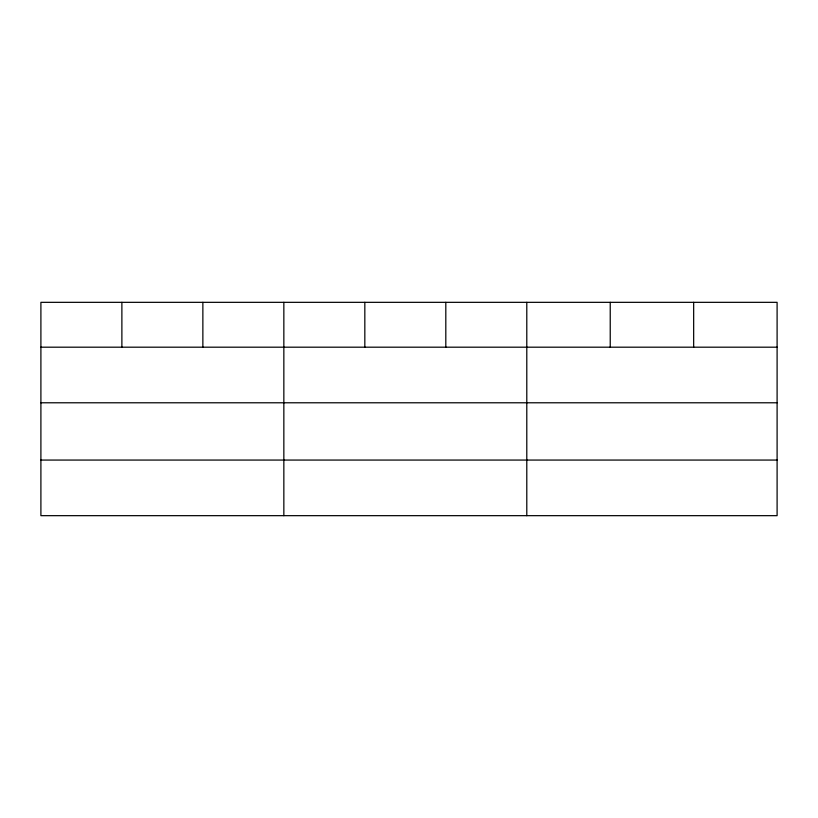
<?xml version="1.0" encoding="UTF-8"?>
<svg xmlns="http://www.w3.org/2000/svg" width="818" height="818" viewBox="0 0 818 818"><rect width="100%" height="100%" fill="white"/><g stroke="black" fill="none" stroke-linecap="round" stroke-linejoin="round"><path stroke-width="1.23" d="M777.1 402.783L777.1 302.333L40.9 302.333L40.9 515.667L777.1 515.667L777.1 402.783L40.9 402.783M40.9 347.19L777.1 347.19M40.9 460.064L777.1 460.064M693.664 302.333L693.664 347.19M610.228 302.333L610.228 347.19M526.792 302.333L526.792 515.667M445.81 302.333L445.81 347.19M364.828 302.333L364.828 347.19M283.846 302.333L283.846 515.667M202.864 302.333L202.864 347.19M121.882 302.333L121.882 347.19"/></g></svg>
